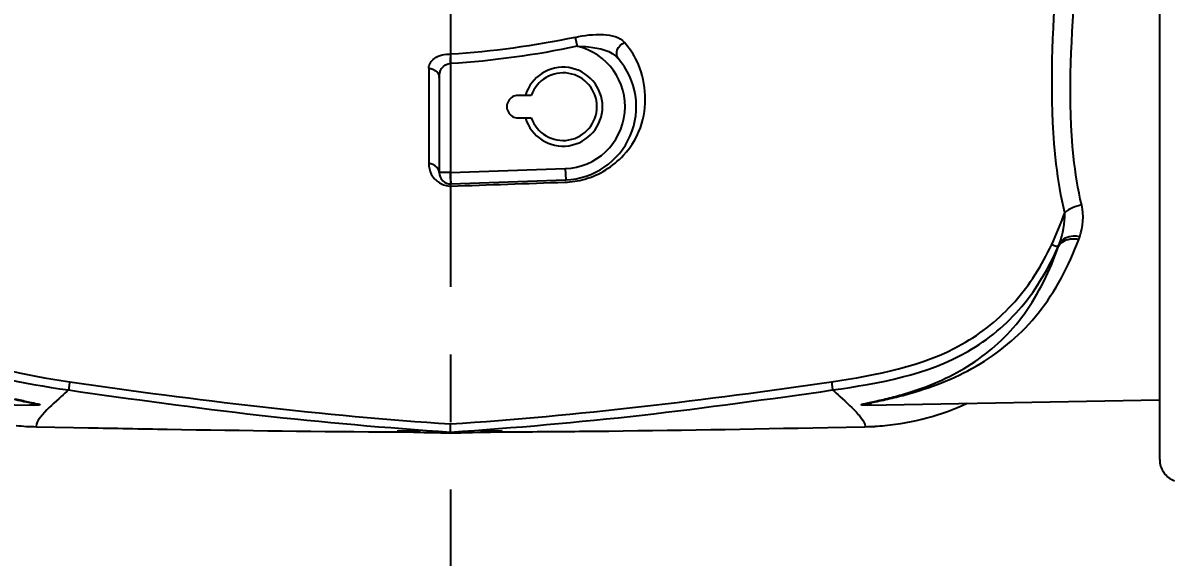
# Model space of a CAD drawing. Header units: millimetres. Extents: x 4086 to 8300, y 123 to 1549.
# Drawn here: x 7270.8 to 7296.22, y 803.02 to 814.87 of the extents above; entities that cross this region are included whole.
import ezdxf

# ---------------------------------------------------------------- set-up
doc = ezdxf.new("R2010")
doc.units = ezdxf.units.MM
doc.linetypes.add('CENTER', pattern=[0.6, 0.375, -0.075, 0.075, -0.075])
for name, color, linetype in [('中心线', 7, 'Continuous'), ('外形图', 7, 'Continuous'), ('尺寸标注', 7, 'Continuous')]:
    doc.layers.add(name, color=color, linetype=linetype)
doc.styles.add('思源黑', font='SourceHanSansCN-Normal.ttf')
doc.dimstyles.new('尺寸标注_1_4比例', dxfattribs={"dimtxt": 7, "dimasz": 6, "dimexe": 2, "dimexo": 1.5, "dimgap": 1, "dimtad": 1, "dimdec": 1, "dimlfac": 4, "dimdsep": 46, "dimtxsty": '思源黑', "dimcen": 0.09, "dimadec": 0, "dimazin": 0, "dimtp": 0.01, "dimtm": 0.01, "dimtfac": 1, "dimtdec": 1, "dimtofl": 0, "dimtmove": 0, "dimatfit": 3, "dimfxl": 1, "dimtolj": 1, "dimarcsym": 0})

# ---------------------------------------------------------------- blocks, each defined once
blk = doc.blocks.new('*D764')
at = {"layer": 'Defpoints', "color": 0}
for p in [(7310.951, 866.988), (7310.951, 722.956), (7249.657, 721.212)]:
    blk.add_point(p, dxfattribs=at)
at = {"layer": '尺寸标注', "color": 0, "lineweight": -2}
for p, q in [((7249.657, 722.712), (7249.657, 868.988)), ((7310.951, 724.456), (7310.951, 868.988)), ((7255.657, 866.988), (7304.951, 866.988))]:
    blk.add_line(p, q, dxfattribs=at)
at = {"layer": '尺寸标注', "color": 0}
for points in [[(7255.657, 867.988), (7255.657, 865.988), (7249.657, 866.988)], [(7304.951, 865.988), (7304.951, 867.988), (7310.951, 866.988)]]:
    blk.add_solid(points, dxfattribs=at)
at = {"layer": '尺寸标注', "color": 0, "insert": (7280.304, 871.612), "char_height": 7, "attachment_point": 5, "style": '思源黑'}
blk.add_mtext('\\A1;245.2', dxfattribs=at)

msp = doc.modelspace()

# ---------------------------------------------------------------- linework, layer by layer
at = {"layer": '中心线', "linetype": 'CENTER', "ltscale": 20}
msp.add_line((7280.3014, 828.5128), (7280.3014, 637.8346), dxfattribs=at)
at = {"layer": '外形图'}
for p, q in [((7296.0514, 819.8856), (7296.0514, 806.5041)), ((7296.0525, 805.1794), (7296.0525, 819.8856)), ((7283.069, 814.5515), (7283.1117, 814.3523)), ((7280.0514, 813.6603), (7280.0514, 811.5497)), ((7282.0943, 813.2628), (7281.8014, 813.2628)), ((7281.8014, 812.7628), (7282.0943, 812.7628)), ((7280.3014, 811.5497), (7280.0514, 811.5497)), ((7280.3014, 811.5497), (7282.8494, 811.6386)), ((7282.8494, 811.6386), (7282.8581, 811.3888)), ((7280.3102, 811.2998), (7282.8581, 811.3888)), ((7294.2525, 810.0652), (7294.2751, 810.1271)), ((7293.8012, 809.9182), (7293.8055, 809.9161)), ((7293.8055, 809.9161), (7293.8265, 809.9768)), ((7264.5514, 806.5041), (7271.036, 806.3909)), ((7289.5669, 806.3909), (7296.0514, 806.5041)), ((7280.3014, 805.7916), (7280.3014, 805.9724)), ((7271.0973, 805.9089), (7271.9229, 805.8924)), ((7271.9229, 805.8924), (7272.2571, 805.8859)), ((7279.1127, 805.7952), (7279.216, 805.7947)), ((7279.1132, 805.8212), (7279.6354, 805.8189)), ((7279.216, 805.7947), (7279.6353, 805.7933)), ((7280.0838, 805.7745), (7280.3014, 805.7682)), ((7280.3014, 805.7916), (7280.3014, 805.7682)), ((7280.968, 805.8189), (7281.4449, 805.8209)), ((7280.9681, 805.7933), (7281.387, 805.7947)), ((7281.3162, 805.7936), (7281.445, 805.7959)), ((7281.387, 805.7947), (7281.445, 805.795)), ((7281.445, 805.795), (7281.4901, 805.7952)), ((7288.3458, 805.8859), (7288.68, 805.8924)), ((7288.68, 805.8924), (7289.5055, 805.9089))]:
    msp.add_line(p, q, dxfattribs=at)
for points in [[(7279.1131, 805.7966), (7279.1747, 805.7957), (7279.2684, 805.794), (7279.3714, 805.792), (7279.4753, 805.7898), (7279.5836, 805.7873), (7279.705, 805.7844), (7279.83, 805.7813), (7279.9561, 805.778), (7280.0838, 805.7745)], [(7280.3014, 805.7682), (7280.5262, 805.7747), (7280.6559, 805.7782), (7280.7856, 805.7816), (7280.9182, 805.7849), (7281.0538, 805.7881), (7281.189, 805.7911), (7281.3162, 805.7936)], [(7296.0525, 805.1794), (7296.0538, 805.1433), (7296.0577, 805.1074), (7296.0642, 805.0719), (7296.0732, 805.037), (7296.0847, 805.0028), (7296.0987, 804.9695), (7296.115, 804.9373), (7296.1336, 804.9063), (7296.1544, 804.8768), (7296.1773, 804.8489), (7296.2021, 804.8227), (7296.2288, 804.7983), (7296.2571, 804.776), (7296.287, 804.7557), (7296.3183, 804.7377), (7296.3508, 804.7219), (7296.3789, 804.7105)]]:
    msp.add_lwpolyline(points, dxfattribs=at)
for centre, radius, start, end in [((7282.8014, 813.0128), 1.375, 272, 76.94754), ((7282.7184, 813.1824), 1.9154, 26.28534, 40.9802), ((7282.8014, 813.0128), 1.625, 272, 41.04659), ((7282.8014, 813.0128), 0.875, 196.60013, 163.39703), ((7282.8014, 813.0128), 0.75, 199.4698, 160.52736), ((7281.8014, 813.0128), 0.25, 89.99858, 269.99858), ((7280.3014, 811.5497), 0.25, 180, 272), ((7282.7798, 813.1898), 1.8542, 271.91796, 278.69633), ((7282.78, 813.1876), 1.8521, 278.70255, 285.69892), ((7280.3155, 811.7189), 0.4703, 264.69766, 268.28495), ((7286.8909, 812.9466), 7.5448, 336.33437, 336.81938), ((7271.2146, 811.7115), 5.8038, 264.45959, 268.84257), ((7289.3868, 811.7514), 5.8437, 271.16418, 273.33581), ((7289.3915, 811.6692), 5.7613, 273.33665, 275.55565)]:
    msp.add_arc(centre, radius, start, end, dxfattribs=at)
for points, knots in [([(7294.3199, 810.8274), (7294.2354, 811.1812), (7293.9841, 812.7638), (7294.0854, 814.3723), (7294.169, 815.6026)], [0, 0, 0, 0, 0.2277661, 1, 1, 1, 1]), ([(7293.9445, 810.6568), (7293.8588, 811.0122), (7293.5927, 812.5972), (7293.6601, 814.2121), (7293.724, 815.4473)], [0, 0, 0, 0, 0.2281233, 1, 1, 1, 1]), ([(7283.069, 814.5515), (7283.2749, 814.5952), (7283.6374, 814.6499), (7284.0554, 814.5638), (7284.1644, 814.4385)], [0, 0, 0, 0, 0.5588235, 1, 1, 1, 1]), ([(7283.1117, 814.3523), (7283.1972, 814.3526), (7283.5123, 814.3361), (7283.8719, 814.2579), (7284.027, 814.0799)], [0, 0, 0, 0, 0.265937, 1, 1, 1, 1]), ([(7284.027, 814.0799), (7283.9849, 814.1282), (7283.9786, 814.3006), (7284.094, 814.4064), (7284.1643, 814.4386)], [0, 0, 0, 0, 0.4533105, 1, 1, 1, 1]), ([(7279.8187, 813.8649), (7279.8188, 813.9487), (7279.9529, 814.1511), (7280.1779, 814.1802), (7280.3014, 814.1754)], [0, 0, 0, 0, 0.4041304, 1, 1, 1, 1]), ([(7280.3014, 813.9692), (7280.3019, 814.008), (7280.2967, 814.0745), (7280.3121, 814.1498), (7280.2971, 814.1759)], [0, 0, 0, 0, 0.5638431, 1, 1, 1, 1]), ([(7279.8186, 813.8649), (7279.8493, 813.8631), (7279.956, 813.8442), (7280.0514, 813.7382), (7280.0514, 813.6602)], [0, 0, 0, 0, 0.2826233, 1, 1, 1, 1]), ([(7280.0514, 813.6602), (7280.0514, 813.7289), (7280.0722, 813.8794), (7280.226, 813.9786), (7280.3014, 813.9692)], [0, 0, 0, 0, 0.4747633, 1, 1, 1, 1]), ([(7283.2811, 811.4046), (7283.6056, 811.4958), (7284.157, 811.8367), (7284.708, 812.7901), (7284.6411, 813.6145), (7284.4358, 814.0306)], [0, 0, 0, 0, 0.3139806, 0.5677862, 1, 1, 1, 1]), ([(7280.0514, 811.5497), (7280.0514, 811.6272), (7279.9531, 811.7314), (7279.8466, 811.749), (7279.8156, 811.7504)], [0, 0, 0, 0, 0.7140413, 1, 1, 1, 1]), ([(7280.3043, 811.2996), (7280.3285, 811.3005), (7280.2808, 811.4357), (7280.3035, 811.4905), (7280.3014, 811.5497)], [0, 0, 0, 0, 0.2902405, 1, 1, 1, 1]), ([(7266.3504, 810.0652), (7266.5662, 809.4828), (7266.995, 808.6562), (7267.8257, 807.7906), (7268.5243, 807.2876), (7269.2889, 806.9065), (7269.9596, 806.6786), (7270.4887, 806.5435), (7270.8007, 806.4768), (7270.9882, 806.4387), (7271.0771, 806.4198), (7271.1058, 806.411), (7271.1438, 806.4013), (7271.0959, 806.3773), (7271.0667, 806.3903), (7271.036, 806.3909)], [0, 0, 0, 0, 0.2887968, 0.4230125, 0.5549647, 0.686989, 0.8189683, 0.8831318, 0.9416578, 0.9655508, 0.974687, 0.9810668, 0.9840999, 0.9857184, 1, 1, 1, 1]), ([(7289.5668, 806.3909), (7289.5361, 806.3903), (7289.5065, 806.3767), (7289.4594, 806.4014), (7289.4971, 806.4109), (7289.5257, 806.4198), (7289.6146, 806.4387), (7289.8022, 806.4768), (7290.1142, 806.5435), (7290.6433, 806.6786), (7291.314, 806.9065), (7292.0786, 807.2876), (7292.7772, 807.7906), (7293.6079, 808.6562), (7294.0367, 809.4828), (7294.2525, 810.0652)], [0, 0, 0, 0, 0.0142904, 0.015863, 0.0188724, 0.0252203, 0.0343641, 0.0582779, 0.1168089, 0.180976, 0.3129648, 0.4449978, 0.5769589, 0.7111836, 1, 1, 1, 1]), ([(7294.2525, 810.0652), (7294.2052, 810.0732), (7294.0467, 810.0865), (7293.8605, 810.0159), (7293.8055, 809.9161)], [0, 0, 0, 0, 0.295955, 1, 1, 1, 1]), ([(7294.2751, 810.1271), (7294.2276, 810.1351), (7294.0685, 810.1482), (7293.881, 810.0773), (7293.8265, 809.9768)], [0, 0, 0, 0, 0.296707, 1, 1, 1, 1]), ([(7266.8017, 809.9182), (7267.0101, 809.4405), (7267.5381, 808.5221), (7269.1812, 807.1584), (7270.785, 806.8702), (7271.8159, 806.7242)], [0, 0, 0, 0, 0.2502021, 0.5001834, 1, 1, 1, 1]), ([(7266.9501, 809.9515), (7267.1652, 809.4965), (7267.7034, 808.6276), (7269.3076, 807.3428), (7270.8469, 807.0517), (7271.8409, 806.9072)], [0, 0, 0, 0, 0.2503638, 0.500381, 1, 1, 1, 1]), ([(7288.762, 806.9072), (7289.7559, 807.0517), (7291.2953, 807.3428), (7292.8995, 808.6276), (7293.4377, 809.4965), (7293.6528, 809.9515)], [0, 0, 0, 0, 0.499619, 0.7496361, 1, 1, 1, 1]), ([(7288.787, 806.7242), (7289.8179, 806.8702), (7291.4216, 807.1584), (7293.0648, 808.5221), (7293.5927, 809.4405), (7293.8012, 809.9182)], [0, 0, 0, 0, 0.4998166, 0.7497979, 1, 1, 1, 1]), ([(7289.4215, 806.3962), (7289.4281, 806.4105), (7289.4928, 806.4137), (7289.5801, 806.4441), (7289.7224, 806.4699), (7289.9398, 806.5206), (7290.234, 806.5925), (7290.7129, 806.7356), (7291.3017, 806.9662), (7291.9617, 807.3383), (7292.5548, 807.8157), (7293.2595, 808.6284), (7293.6192, 809.3838), (7293.8055, 809.9161)], [0, 0, 0, 0, 0.0079723, 0.0263282, 0.0510258, 0.0790286, 0.1400493, 0.2036818, 0.3318393, 0.4587913, 0.5853375, 0.7148457, 1, 1, 1, 1]), ([(7293.6528, 809.9515), (7293.6712, 809.9455), (7293.719, 809.9335), (7293.7714, 809.9083), (7293.8012, 809.9182)], [0, 0, 0, 0, 0.382016, 1, 1, 1, 1]), ([(7271.8159, 806.7242), (7271.7619, 806.6748), (7271.5643, 806.4976), (7271.3649, 806.3205), (7271.2382, 806.1757)], [0, 0, 0, 0, 0.2756332, 1, 1, 1, 1]), ([(7271.8409, 806.9072), (7271.8375, 806.8833), (7271.8293, 806.8223), (7271.8202, 806.7614), (7271.8159, 806.7242)], [0, 0, 0, 0, 0.3912791, 1, 1, 1, 1]), ([(7271.8159, 806.7242), (7273.225, 806.5247), (7276.0445, 806.1313), (7278.8815, 805.8853), (7280.3014, 805.7916)], [0, 0, 0, 0, 0.5000125, 1, 1, 1, 1]), ([(7280.3014, 805.7916), (7281.7214, 805.8853), (7284.5584, 806.1313), (7287.3779, 806.5247), (7288.787, 806.7242)], [0, 0, 0, 0, 0.4999875, 1, 1, 1, 1]), ([(7288.762, 806.9072), (7288.7653, 806.8833), (7288.7736, 806.8223), (7288.7827, 806.7614), (7288.787, 806.7242)], [0, 0, 0, 0, 0.3912791, 1, 1, 1, 1]), ([(7288.787, 806.7242), (7288.841, 806.6748), (7289.0386, 806.4976), (7289.2379, 806.3205), (7289.3646, 806.1757)], [0, 0, 0, 0, 0.2756332, 1, 1, 1, 1]), ([(7270.6251, 806.5299), (7270.7226, 806.5064), (7270.8554, 806.4756), (7271.0409, 806.4378), (7271.1027, 806.42), (7271.1983, 806.4016), (7271.1325, 806.3793), (7271.0657, 806.3921), (7270.9921, 806.39), (7270.9504, 806.3922)], [0, 0, 0, 0, 0.3746673, 0.5334751, 0.652677, 0.7113068, 0.7400378, 0.8439831, 1, 1, 1, 1]), ([(7289.4225, 806.3934), (7289.422, 806.3937), (7289.4211, 806.3945), (7289.4213, 806.3958), (7289.4215, 806.3962)], [0, 0, 0, 0, 0.5421573, 1, 1, 1, 1]), ([(7289.6526, 806.3923), (7289.6008, 806.3895), (7289.5286, 806.3956), (7289.4427, 806.3789), (7289.4225, 806.3934)], [0, 0, 0, 0, 0.676373, 1, 1, 1, 1]), ([(7271.2382, 806.1757), (7271.2153, 806.1496), (7271.1552, 806.0754), (7271.0955, 805.9851), (7271.0964, 805.9222)], [0, 0, 0, 0, 0.3561821, 1, 1, 1, 1]), ([(7289.3646, 806.1757), (7289.3875, 806.1496), (7289.4477, 806.0754), (7289.5074, 805.9851), (7289.5065, 805.9222)], [0, 0, 0, 0, 0.3561821, 1, 1, 1, 1]), ([(7271.0964, 805.9222), (7271.0964, 805.92), (7271.0966, 805.9155), (7271.097, 805.9111), (7271.0973, 805.9089)], [0, 0, 0, 0, 0.5062973, 1, 1, 1, 1]), ([(7272.2571, 805.8859), (7272.8409, 805.8746), (7275.1259, 805.8325), (7277.4112, 805.8026), (7279.1127, 805.7952)], [0, 0, 0, 0, 0.2554832, 1, 1, 1, 1]), ([(7281.4901, 805.7952), (7282.0488, 805.7976), (7284.3342, 805.8143), (7286.6194, 805.8525), (7288.3458, 805.8859)], [0, 0, 0, 0, 0.2444518, 1, 1, 1, 1]), ([(7289.5065, 805.9222), (7289.5065, 805.92), (7289.5063, 805.9155), (7289.5058, 805.9111), (7289.5055, 805.9089)], [0, 0, 0, 0, 0.5062973, 1, 1, 1, 1])]:
    msp.add_open_spline(points, degree=3, knots=knots, dxfattribs=at)
for points in [[(7283.069, 814.5515), (7282.1584, 814.3578), (7281.2306, 814.2344), (7280.3014, 814.1758)], [(7283.112, 814.3524), (7282.1875, 814.1543), (7281.2451, 814.0284), (7280.3014, 813.9692)], [(7279.8187, 813.8649), (7279.8171, 813.1601), (7279.8162, 812.4553), (7279.8156, 811.7505)], [(7279.8156, 811.7505), (7279.8155, 811.6707), (7279.8354, 811.5886), (7279.8723, 811.5178)], [(7279.8723, 811.5178), (7279.9082, 811.4487), (7279.962, 811.3867), (7280.0254, 811.3416)], [(7280.0254, 811.3416), (7280.0967, 811.2907), (7280.1848, 811.2587), (7280.272, 811.2506)], [(7280.3014, 811.2497), (7281.1482, 811.2792), (7281.995, 811.3082), (7282.8419, 811.3365)], [(7294.3199, 810.8274), (7294.1839, 810.8075), (7294.0443, 810.7513), (7293.9445, 810.6568)], [(7294.2751, 810.1271), (7294.3547, 810.3471), (7294.3742, 810.5999), (7294.3199, 810.8274)], [(7293.6528, 809.9515), (7293.7615, 810.1815), (7293.8579, 810.4176), (7293.9445, 810.6568)], [(7293.8265, 809.9768), (7293.9075, 810.1921), (7293.9525, 810.4269), (7293.9445, 810.6568)], [(7271.8409, 806.9072), (7274.6487, 806.499), (7277.4701, 806.1573), (7280.3014, 805.9724)], [(7280.3014, 805.9724), (7283.1328, 806.1573), (7285.9542, 806.499), (7288.762, 806.9072)], [(7289.9493, 805.9349), (7290.5772, 805.996), (7291.2025, 806.1664), (7291.7763, 806.4284)]]:
    msp.add_open_spline(points, degree=3, dxfattribs=at)

# ---------------------------------------------------------------- dimensions: what is measured, and where the dimension line sits
at = {"layer": '尺寸标注'}
dim = msp.add_linear_dim(base=(7310.9508, 866.9881), p1=(7249.657, 721.2118), p2=(7310.9508, 722.9564), dimstyle='尺寸标注_1_4比例', dxfattribs=at)
dim.commit()
dim.dimension.update_dxf_attribs({"geometry": '*D764', "text_midpoint": (7280.3039, 871.6125)})

doc.saveas('drawing.dxf')
